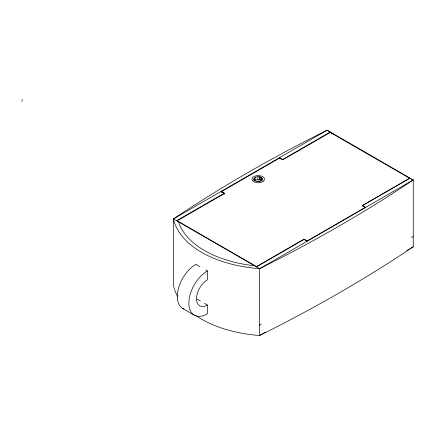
<?xml version="1.0" encoding="UTF-8"?>
<svg xmlns="http://www.w3.org/2000/svg" width="435" height="435" viewBox="0 0 435 435"><rect width="100%" height="100%" fill="white"/><g stroke="black" fill="none" stroke-linecap="round" stroke-linejoin="round"><path stroke-width="0.65" d="M265.47 332.112L259.608 335.499L273.272 328.637A1448.941 836.538 0 0 0 413.25 246.803L413.25 179.938L259.608 268.705L259.608 335.499C245.726 334.488 231.958 331.818 218.838 327.131A99.773 57.599 0 0 1 195.413 315.228M21.75 101.502L22.386 99.501M253.828 179.367L254.257 178.078C256.307 176.333 259.624 176.153 261.821 177.763L262.566 178.997L262.136 180.28C260.07 182.091 256.824 182.08 254.573 180.601L253.828 179.367L253.828 180.601M254.747 180.835C256.748 179.367 259.804 179.372 261.821 180.846L261.821 177.763M177.763 296.746L175.31 291.923L173.462 285.762L173.462 218.908L327.104 130.201L413.25 179.938A1448.941 836.538 0 0 1 273.272 261.767L259.608 268.705C245.742 267.53 231.953 265.013 218.838 260.277A99.773 57.599 0 0 1 187.953 242.442C181.123 236.091 175.463 228.152 173.462 218.908A1448.985 836.565 0 0 1 327.104 130.201L330.518 132.387M221.643 191.53L279.574 158.084L282.706 159.89L330.268 132.436L409.553 178.209L361.996 205.668L365.128 207.473L307.192 240.925L304.06 239.114L256.503 266.573L177.219 220.795L224.775 193.336L221.643 191.53L221.643 192.672M176.594 220.714L224.123 193.276L224.123 194.418M173.462 218.908L256.476 266.894L304 239.457L307.137 241.267M410.118 178.127L362.589 205.57L365.721 207.381M259.608 325.211L261.364 324.195M411.488 237.532L413.25 236.515M406.801 250.527L408.557 249.511M409.732 248.836L413.25 246.803M254.448 265.665C243.067 264.627 231.866 261.99 221.089 258.221A95.564 55.174 0 0 1 191.509 241.148C185.924 235.77 180.748 229.468 178.616 221.883M411.341 179.291L413.25 179.938M220.991 191.465L224.123 193.276M256.476 266.894L259.608 268.705M199.915 266.65L195.875 264.317A26.263 15.165 -60 0 0 178.426 288.503A26.263 15.165 -60 0 0 183.934 309.084M205.684 269.983L207.413 270.978L207.413 279.814A15.442 8.917 -60 0 0 196.495 298.731A15.442 8.917 -60 0 0 207.413 305.033L207.413 313.869A26.263 15.165 -60 0 1 188.844 303.146A26.263 15.165 -60 0 1 207.413 270.978M197.028 299.041L200.492 301.036M204.532 303.369L207.413 305.033M182.743 308.507L194.282 315.168M331.66 133.115L333.368 134.208M330.236 133.153L330.236 132.012L282.706 159.449L279.574 157.644L279.574 158.786M261.06 177.268L261.06 180.356M260.103 176.904L260.103 179.992M259.336 176.73L259.336 179.813M257.879 176.659L257.879 179.747M255.736 177.088L255.736 180.177M254.257 178.078L254.257 180.547M257.292 181.525A1.577 0.908 0 0 1 259.309 181.629M263.653 181.003L262.653 181.759A6.302 3.638 0 0 1 252.278 180.433A6.302 3.638 0 0 1 258.743 175.561A6.302 3.638 0 0 1 263.653 181.003"/></g></svg>
